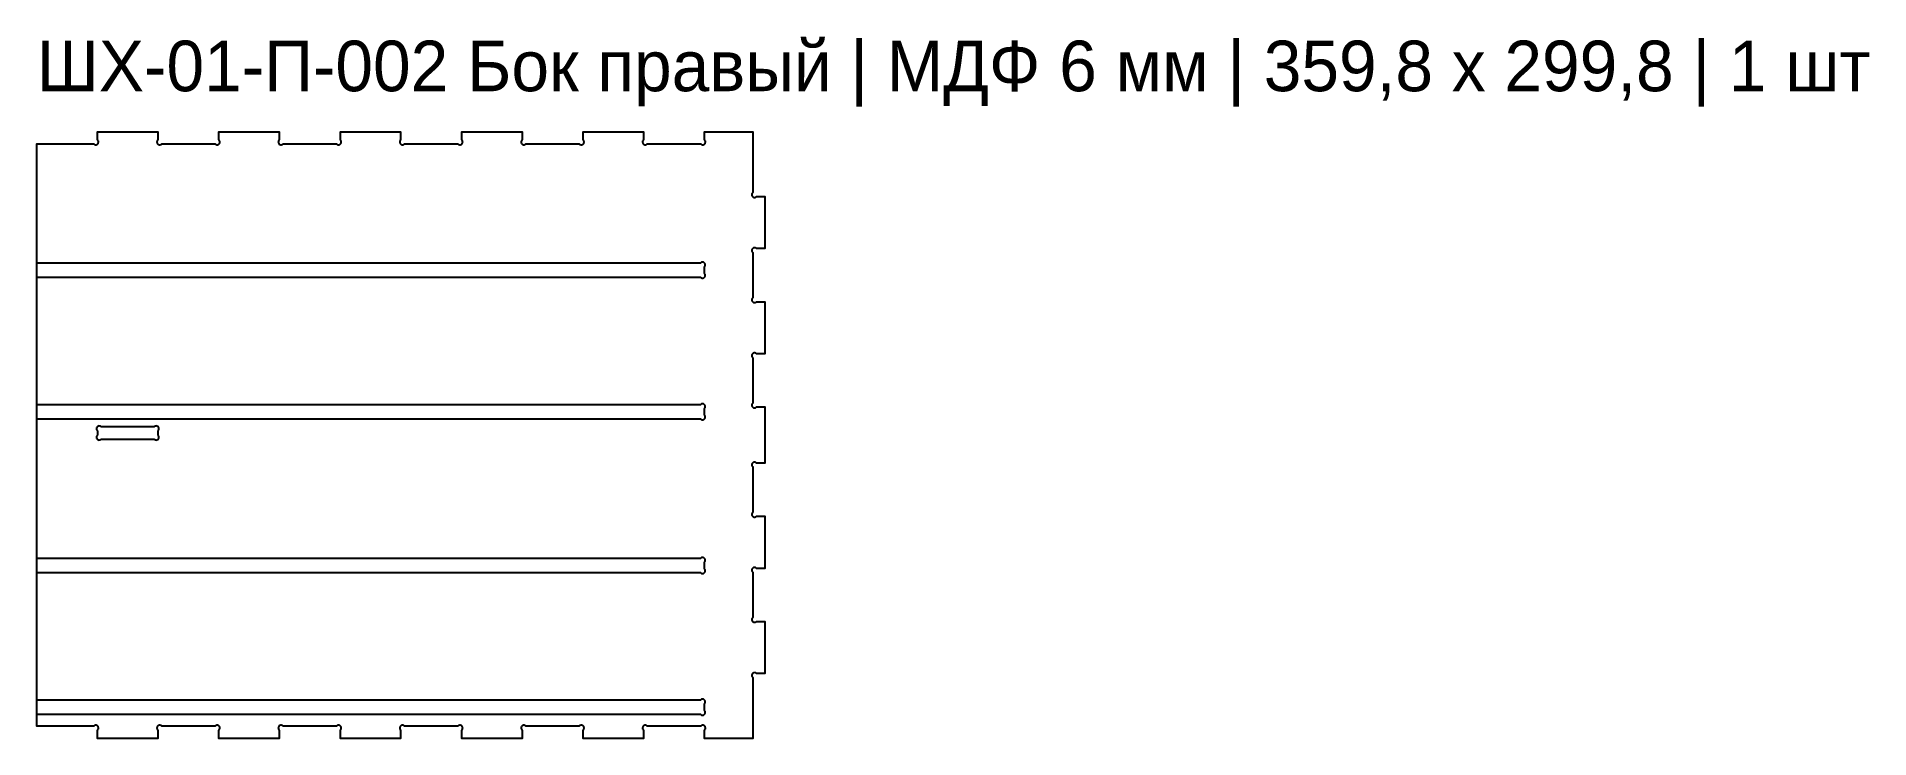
# Model space of a CAD drawing. Header units: metres. Extents: x 0 to 906, y 0 to 347.
import ezdxf

# ---------------------------------------------------------------- set-up
doc = ezdxf.new("R2010")
doc.units = ezdxf.units.M

msp = doc.modelspace()

# ---------------------------------------------------------------- linework, layer by layer
at = {"layer": 'CUT', "color": 4}
for points in [[(353.8, 30.096), (353.8, 0), (330, 0), (330, 4.096), (330.162, 4.263), (330.294, 4.456), (330.39, 4.668), (330.448, 4.894), (330.466, 5.126), (330.444, 5.358), (330.383, 5.583), (330.284, 5.794), (330.15, 5.985), (329.985, 6.15), (329.794, 6.284), (329.583, 6.383), (329.358, 6.444), (329.126, 6.466), (328.894, 6.448), (328.668, 6.39), (328.456, 6.294), (328.263, 6.162), (328.096, 6), (301.704, 6), (301.537, 6.162), (301.344, 6.294), (301.132, 6.39), (300.906, 6.448), (300.674, 6.466), (300.442, 6.444), (300.217, 6.383), (300.006, 6.284), (299.815, 6.15), (299.65, 5.985), (299.516, 5.794), (299.417, 5.583), (299.356, 5.358), (299.334, 5.126), (299.352, 4.894), (299.41, 4.668), (299.506, 4.456), (299.638, 4.263), (299.8, 4.096), (299.8, 0), (270, 0), (270, 4.096), (270.162, 4.263), (270.294, 4.456), (270.39, 4.668), (270.448, 4.894), (270.466, 5.126), (270.444, 5.358), (270.383, 5.583), (270.284, 5.794), (270.15, 5.985), (269.985, 6.15), (269.794, 6.284), (269.583, 6.383), (269.358, 6.444), (269.126, 6.466), (268.894, 6.448), (268.668, 6.39), (268.456, 6.294), (268.263, 6.162), (268.096, 6), (241.704, 6), (241.537, 6.162), (241.344, 6.294), (241.132, 6.39), (240.906, 6.448), (240.674, 6.466), (240.442, 6.444), (240.217, 6.383), (240.006, 6.284), (239.815, 6.15), (239.65, 5.985), (239.516, 5.794), (239.417, 5.583), (239.356, 5.358), (239.334, 5.126), (239.352, 4.894), (239.41, 4.668), (239.506, 4.456), (239.638, 4.263), (239.8, 4.096), (239.8, 0), (210, 0), (210, 4.096), (210.162, 4.263), (210.294, 4.456), (210.39, 4.668), (210.448, 4.894), (210.466, 5.126), (210.444, 5.358), (210.383, 5.583), (210.284, 5.794), (210.15, 5.985), (209.985, 6.15), (209.794, 6.284), (209.583, 6.383), (209.358, 6.444), (209.126, 6.466), (208.894, 6.448), (208.668, 6.39), (208.456, 6.294), (208.263, 6.162), (208.096, 6), (181.704, 6), (181.537, 6.162), (181.344, 6.294), (181.132, 6.39), (180.906, 6.448), (180.674, 6.466), (180.442, 6.444), (180.217, 6.383), (180.006, 6.284), (179.815, 6.15), (179.65, 5.985), (179.516, 5.794), (179.417, 5.583), (179.356, 5.358), (179.334, 5.126), (179.352, 4.894), (179.41, 4.668), (179.506, 4.456), (179.638, 4.263), (179.8, 4.096), (179.8, 0), (150, 0), (150, 4.096), (150.162, 4.263), (150.294, 4.456), (150.39, 4.668), (150.448, 4.894), (150.466, 5.126), (150.444, 5.358), (150.383, 5.583), (150.284, 5.794), (150.15, 5.985), (149.985, 6.15), (149.794, 6.284), (149.583, 6.383), (149.358, 6.444), (149.126, 6.466), (148.894, 6.448), (148.668, 6.39), (148.456, 6.294), (148.263, 6.162), (148.096, 6), (121.704, 6), (121.537, 6.162), (121.344, 6.294), (121.132, 6.39), (120.906, 6.448), (120.674, 6.466), (120.442, 6.444), (120.217, 6.383), (120.006, 6.284), (119.815, 6.15), (119.65, 5.985), (119.516, 5.794), (119.417, 5.583), (119.356, 5.358), (119.334, 5.126), (119.352, 4.894), (119.41, 4.668), (119.506, 4.456), (119.638, 4.263), (119.8, 4.096), (119.8, 0), (90, 0), (90, 4.096), (90.162, 4.263), (90.294, 4.456), (90.39, 4.668), (90.448, 4.894), (90.466, 5.126), (90.444, 5.358), (90.383, 5.583), (90.284, 5.794), (90.15, 5.985), (89.985, 6.15), (89.794, 6.284), (89.583, 6.383), (89.358, 6.444), (89.126, 6.466), (88.894, 6.448), (88.668, 6.39), (88.456, 6.294), (88.263, 6.162), (88.096, 6), (61.704, 6), (61.537, 6.162), (61.344, 6.294), (61.132, 6.39), (60.906, 6.448), (60.674, 6.466), (60.442, 6.444), (60.217, 6.383), (60.006, 6.284), (59.815, 6.15), (59.65, 5.985), (59.516, 5.794), (59.417, 5.583), (59.356, 5.358), (59.334, 5.126), (59.352, 4.894), (59.41, 4.668), (59.506, 4.456), (59.638, 4.263), (59.8, 4.096), (59.8, 0), (30, 0), (30, 4.096), (30.162, 4.263), (30.294, 4.456), (30.39, 4.668), (30.448, 4.894), (30.466, 5.126), (30.444, 5.358), (30.383, 5.583), (30.284, 5.794), (30.15, 5.985), (29.985, 6.15), (29.794, 6.284), (29.583, 6.383), (29.358, 6.444), (29.126, 6.466), (28.894, 6.448), (28.668, 6.39), (28.456, 6.294), (28.263, 6.162), (28.096, 6), (0, 6), (0, 293.8), (28.096, 293.8), (28.263, 293.638), (28.456, 293.506), (28.668, 293.41), (28.894, 293.352), (29.126, 293.334), (29.358, 293.356), (29.583, 293.417), (29.794, 293.516), (29.985, 293.65), (30.15, 293.815), (30.284, 294.006), (30.383, 294.217), (30.444, 294.442), (30.466, 294.674), (30.448, 294.906), (30.39, 295.132), (30.294, 295.344), (30.162, 295.537), (30, 295.704), (30, 299.8), (59.8, 299.8), (59.8, 295.704), (59.638, 295.537), (59.506, 295.344), (59.41, 295.132), (59.352, 294.906), (59.334, 294.674), (59.356, 294.442), (59.417, 294.217), (59.516, 294.006), (59.65, 293.815), (59.815, 293.65), (60.006, 293.516), (60.217, 293.417), (60.442, 293.356), (60.674, 293.334), (60.906, 293.352), (61.132, 293.41), (61.344, 293.506), (61.537, 293.638), (61.704, 293.8), (88.096, 293.8), (88.263, 293.638), (88.456, 293.506), (88.668, 293.41), (88.894, 293.352), (89.126, 293.334), (89.358, 293.356), (89.583, 293.417), (89.794, 293.516), (89.985, 293.65), (90.15, 293.815), (90.284, 294.006), (90.383, 294.217), (90.444, 294.442), (90.466, 294.674), (90.448, 294.906), (90.39, 295.132), (90.294, 295.344), (90.162, 295.537), (90, 295.704), (90, 299.8), (119.8, 299.8), (119.8, 295.704), (119.638, 295.537), (119.506, 295.344), (119.41, 295.132), (119.352, 294.906), (119.334, 294.674), (119.356, 294.442), (119.417, 294.217), (119.516, 294.006), (119.65, 293.815), (119.815, 293.65), (120.006, 293.516), (120.217, 293.417), (120.442, 293.356), (120.674, 293.334), (120.906, 293.352), (121.132, 293.41), (121.344, 293.506), (121.537, 293.638), (121.704, 293.8), (148.096, 293.8), (148.263, 293.638), (148.456, 293.506), (148.668, 293.41), (148.894, 293.352), (149.126, 293.334), (149.358, 293.356), (149.583, 293.417), (149.794, 293.516), (149.985, 293.65), (150.15, 293.815), (150.284, 294.006), (150.383, 294.217), (150.444, 294.442), (150.466, 294.674), (150.448, 294.906), (150.39, 295.132), (150.294, 295.344), (150.162, 295.537), (150, 295.704), (150, 299.8), (179.8, 299.8), (179.8, 295.704), (179.638, 295.537), (179.506, 295.344), (179.41, 295.132), (179.352, 294.906), (179.334, 294.674), (179.356, 294.442), (179.417, 294.217), (179.516, 294.006), (179.65, 293.815), (179.815, 293.65), (180.006, 293.516), (180.217, 293.417), (180.442, 293.356), (180.674, 293.334), (180.906, 293.352), (181.132, 293.41), (181.344, 293.506), (181.537, 293.638), (181.704, 293.8), (208.096, 293.8), (208.263, 293.638), (208.456, 293.506), (208.668, 293.41), (208.894, 293.352), (209.126, 293.334), (209.358, 293.356), (209.583, 293.417), (209.794, 293.516), (209.985, 293.65), (210.15, 293.815), (210.284, 294.006), (210.383, 294.217), (210.444, 294.442), (210.466, 294.674), (210.448, 294.906), (210.39, 295.132), (210.294, 295.344), (210.162, 295.537), (210, 295.704), (210, 299.8), (239.8, 299.8), (239.8, 295.704), (239.638, 295.537), (239.506, 295.344), (239.41, 295.132), (239.352, 294.906), (239.334, 294.674), (239.356, 294.442), (239.417, 294.217), (239.516, 294.006), (239.65, 293.815), (239.815, 293.65), (240.006, 293.516), (240.217, 293.417), (240.442, 293.356), (240.674, 293.334), (240.906, 293.352), (241.132, 293.41), (241.344, 293.506), (241.537, 293.638), (241.704, 293.8), (268.096, 293.8), (268.263, 293.638), (268.456, 293.506), (268.668, 293.41), (268.894, 293.352), (269.126, 293.334), (269.358, 293.356), (269.583, 293.417), (269.794, 293.516), (269.985, 293.65), (270.15, 293.815), (270.284, 294.006), (270.383, 294.217), (270.444, 294.442), (270.466, 294.674), (270.448, 294.906), (270.39, 295.132), (270.294, 295.344), (270.162, 295.537), (270, 295.704), (270, 299.8), (299.8, 299.8), (299.8, 295.704), (299.638, 295.537), (299.506, 295.344), (299.41, 295.132), (299.352, 294.906), (299.334, 294.674), (299.356, 294.442), (299.417, 294.217), (299.516, 294.006), (299.65, 293.815), (299.815, 293.65), (300.006, 293.516), (300.217, 293.417), (300.442, 293.356), (300.674, 293.334), (300.906, 293.352), (301.132, 293.41), (301.344, 293.506), (301.537, 293.638), (301.704, 293.8), (328.096, 293.8), (328.263, 293.638), (328.456, 293.506), (328.668, 293.41), (328.894, 293.352), (329.126, 293.334), (329.358, 293.356), (329.583, 293.417), (329.794, 293.516), (329.985, 293.65), (330.15, 293.815), (330.284, 294.006), (330.383, 294.217), (330.444, 294.442), (330.466, 294.674), (330.448, 294.906), (330.39, 295.132), (330.294, 295.344), (330.162, 295.537), (330, 295.704), (330, 299.8), (353.8, 299.8), (353.8, 269.704), (353.638, 269.537), (353.506, 269.344), (353.41, 269.132), (353.352, 268.906), (353.334, 268.674), (353.356, 268.442), (353.417, 268.217), (353.516, 268.006), (353.65, 267.815), (353.815, 267.65), (354.006, 267.516), (354.217, 267.417), (354.442, 267.356), (354.674, 267.334), (354.906, 267.352), (355.132, 267.41), (355.344, 267.506), (355.537, 267.638), (355.704, 267.8), (359.8, 267.8), (359.8, 242), (355.704, 242), (355.537, 242.162), (355.344, 242.294), (355.132, 242.39), (354.906, 242.448), (354.674, 242.466), (354.442, 242.444), (354.217, 242.383), (354.006, 242.284), (353.815, 242.15), (353.65, 241.985), (353.516, 241.794), (353.417, 241.583), (353.356, 241.358), (353.334, 241.126), (353.352, 240.894), (353.41, 240.668), (353.506, 240.456), (353.638, 240.263), (353.8, 240.096), (353.8, 217.704), (353.638, 217.537), (353.506, 217.344), (353.41, 217.132), (353.352, 216.906), (353.334, 216.674), (353.356, 216.442), (353.417, 216.217), (353.516, 216.006), (353.65, 215.815), (353.815, 215.65), (354.006, 215.516), (354.217, 215.417), (354.442, 215.356), (354.674, 215.334), (354.906, 215.352), (355.132, 215.41), (355.344, 215.506), (355.537, 215.638), (355.704, 215.8), (359.8, 215.8), (359.8, 190), (355.704, 190), (355.537, 190.162), (355.344, 190.294), (355.132, 190.39), (354.906, 190.448), (354.674, 190.466), (354.442, 190.444), (354.217, 190.383), (354.006, 190.284), (353.815, 190.15), (353.65, 189.985), (353.516, 189.794), (353.417, 189.583), (353.356, 189.358), (353.334, 189.126), (353.352, 188.894), (353.41, 188.668), (353.506, 188.456), (353.638, 188.263), (353.8, 188.096), (353.8, 165.704), (353.638, 165.537), (353.506, 165.344), (353.41, 165.132), (353.352, 164.906), (353.334, 164.674), (353.356, 164.442), (353.417, 164.217), (353.516, 164.006), (353.65, 163.815), (353.815, 163.65), (354.006, 163.516), (354.217, 163.417), (354.442, 163.356), (354.674, 163.334), (354.906, 163.352), (355.132, 163.41), (355.344, 163.506), (355.537, 163.638), (355.704, 163.8), (359.8, 163.8), (359.8, 136), (355.704, 136), (355.537, 136.162), (355.344, 136.294), (355.132, 136.39), (354.906, 136.448), (354.674, 136.466), (354.442, 136.444), (354.217, 136.383), (354.006, 136.284), (353.815, 136.15), (353.65, 135.985), (353.516, 135.794), (353.417, 135.583), (353.356, 135.358), (353.334, 135.126), (353.352, 134.894), (353.41, 134.668), (353.506, 134.456), (353.638, 134.263), (353.8, 134.096), (353.8, 111.704), (353.638, 111.537), (353.506, 111.344), (353.41, 111.132), (353.352, 110.906), (353.334, 110.674), (353.356, 110.442), (353.417, 110.217), (353.516, 110.006), (353.65, 109.815), (353.815, 109.65), (354.006, 109.516), (354.217, 109.417), (354.442, 109.356), (354.674, 109.334), (354.906, 109.352), (355.132, 109.41), (355.344, 109.506), (355.537, 109.638), (355.704, 109.8), (359.8, 109.8), (359.8, 84), (355.704, 84), (355.537, 84.162), (355.344, 84.294), (355.132, 84.39), (354.906, 84.448), (354.674, 84.466), (354.442, 84.444), (354.217, 84.383), (354.006, 84.284), (353.815, 84.15), (353.65, 83.985), (353.516, 83.794), (353.417, 83.583), (353.356, 83.358), (353.334, 83.126), (353.352, 82.894), (353.41, 82.668), (353.506, 82.456), (353.638, 82.263), (353.8, 82.096), (353.8, 59.704), (353.638, 59.537), (353.506, 59.344), (353.41, 59.132), (353.352, 58.906), (353.334, 58.674), (353.356, 58.442), (353.417, 58.217), (353.516, 58.006), (353.65, 57.815), (353.815, 57.65), (354.006, 57.516), (354.217, 57.417), (354.442, 57.356), (354.674, 57.334), (354.906, 57.352), (355.132, 57.41), (355.344, 57.506), (355.537, 57.638), (355.704, 57.8), (359.8, 57.8), (359.8, 32), (355.704, 32), (355.537, 32.162), (355.344, 32.294), (355.132, 32.39), (354.906, 32.448), (354.674, 32.466), (354.442, 32.444), (354.217, 32.383), (354.006, 32.284), (353.815, 32.15), (353.65, 31.985), (353.516, 31.794), (353.417, 31.583), (353.356, 31.358), (353.334, 31.126), (353.352, 30.894), (353.41, 30.668), (353.506, 30.456), (353.638, 30.263)], [(59.9, 149.804), (59.9, 151.996), (60.062, 152.163), (60.194, 152.356), (60.29, 152.568), (60.348, 152.794), (60.366, 153.026), (60.344, 153.258), (60.283, 153.483), (60.184, 153.694), (60.05, 153.885), (59.885, 154.05), (59.694, 154.184), (59.483, 154.283), (59.258, 154.344), (59.026, 154.366), (58.794, 154.348), (58.568, 154.29), (58.356, 154.194), (58.163, 154.062), (57.996, 153.9), (31.804, 153.9), (31.637, 154.062), (31.444, 154.194), (31.232, 154.29), (31.006, 154.348), (30.774, 154.366), (30.542, 154.344), (30.317, 154.283), (30.106, 154.184), (29.915, 154.05), (29.75, 153.885), (29.616, 153.694), (29.517, 153.483), (29.456, 153.258), (29.434, 153.026), (29.452, 152.794), (29.51, 152.568), (29.606, 152.356), (29.738, 152.163), (29.9, 151.996), (29.9, 149.804), (29.738, 149.637), (29.606, 149.444), (29.51, 149.232), (29.452, 149.006), (29.434, 148.774), (29.456, 148.542), (29.517, 148.317), (29.616, 148.106), (29.75, 147.915), (29.915, 147.75), (30.106, 147.616), (30.317, 147.517), (30.542, 147.456), (30.774, 147.434), (31.006, 147.452), (31.232, 147.51), (31.444, 147.606), (31.637, 147.738), (31.804, 147.9), (57.996, 147.9), (58.163, 147.738), (58.356, 147.606), (58.568, 147.51), (58.794, 147.452), (59.026, 147.434), (59.258, 147.456), (59.483, 147.517), (59.694, 147.616), (59.885, 147.75), (60.05, 147.915), (60.184, 148.106), (60.283, 148.317), (60.344, 148.542), (60.366, 148.774), (60.348, 149.006), (60.29, 149.232), (60.194, 149.444), (60.062, 149.637)]]:
    msp.add_lwpolyline(points, close=True, dxfattribs=at)
at = {"layer": 'POCKET', "color": 2}
for points in [[(329.9, 229.804), (329.9, 232.996), (330.062, 233.163), (330.194, 233.356), (330.29, 233.568), (330.348, 233.794), (330.366, 234.026), (330.344, 234.258), (330.283, 234.483), (330.184, 234.694), (330.05, 234.885), (329.885, 235.05), (329.694, 235.184), (329.483, 235.283), (329.258, 235.344), (329.026, 235.366), (328.794, 235.348), (328.568, 235.29), (328.356, 235.194), (328.163, 235.062), (327.996, 234.9), (-0.1, 234.9), (-0.1, 227.9), (327.996, 227.9), (328.163, 227.738), (328.356, 227.606), (328.568, 227.51), (328.794, 227.452), (329.026, 227.434), (329.258, 227.456), (329.483, 227.517), (329.694, 227.616), (329.885, 227.75), (330.05, 227.915), (330.184, 228.106), (330.283, 228.317), (330.344, 228.542), (330.366, 228.774), (330.348, 229.006), (330.29, 229.232), (330.194, 229.444), (330.062, 229.637)], [(329.9, 159.804), (329.9, 162.996), (330.062, 163.163), (330.194, 163.356), (330.29, 163.568), (330.348, 163.794), (330.366, 164.026), (330.344, 164.258), (330.283, 164.483), (330.184, 164.694), (330.05, 164.885), (329.885, 165.05), (329.694, 165.184), (329.483, 165.283), (329.258, 165.344), (329.026, 165.366), (328.794, 165.348), (328.568, 165.29), (328.356, 165.194), (328.163, 165.062), (327.996, 164.9), (-0.1, 164.9), (-0.1, 157.9), (327.996, 157.9), (328.163, 157.738), (328.356, 157.606), (328.568, 157.51), (328.794, 157.452), (329.026, 157.434), (329.258, 157.456), (329.483, 157.517), (329.694, 157.616), (329.885, 157.75), (330.05, 157.915), (330.184, 158.106), (330.283, 158.317), (330.344, 158.542), (330.366, 158.774), (330.348, 159.006), (330.29, 159.232), (330.194, 159.444), (330.062, 159.637)], [(329.9, 83.804), (329.9, 86.996), (330.062, 87.163), (330.194, 87.356), (330.29, 87.568), (330.348, 87.794), (330.366, 88.026), (330.344, 88.258), (330.283, 88.483), (330.184, 88.694), (330.05, 88.885), (329.885, 89.05), (329.694, 89.184), (329.483, 89.283), (329.258, 89.344), (329.026, 89.366), (328.794, 89.348), (328.568, 89.29), (328.356, 89.194), (328.163, 89.062), (327.996, 88.9), (-0.1, 88.9), (-0.1, 81.9), (327.996, 81.9), (328.163, 81.738), (328.356, 81.606), (328.568, 81.51), (328.794, 81.452), (329.026, 81.434), (329.258, 81.456), (329.483, 81.517), (329.694, 81.616), (329.885, 81.75), (330.05, 81.915), (330.184, 82.106), (330.283, 82.317), (330.344, 82.542), (330.366, 82.774), (330.348, 83.006), (330.29, 83.232), (330.194, 83.444), (330.062, 83.637)], [(329.9, 13.804), (329.9, 16.996), (330.062, 17.163), (330.194, 17.356), (330.29, 17.568), (330.348, 17.794), (330.366, 18.026), (330.344, 18.258), (330.283, 18.483), (330.184, 18.694), (330.05, 18.885), (329.885, 19.05), (329.694, 19.184), (329.483, 19.283), (329.258, 19.344), (329.026, 19.366), (328.794, 19.348), (328.568, 19.29), (328.356, 19.194), (328.163, 19.062), (327.996, 18.9), (-0.1, 18.9), (-0.1, 11.9), (327.996, 11.9), (328.163, 11.738), (328.356, 11.606), (328.568, 11.51), (328.794, 11.452), (329.026, 11.434), (329.258, 11.456), (329.483, 11.517), (329.694, 11.616), (329.885, 11.75), (330.05, 11.915), (330.184, 12.106), (330.283, 12.317), (330.344, 12.542), (330.366, 12.774), (330.348, 13.006), (330.29, 13.232), (330.194, 13.444), (330.062, 13.637)]]:
    msp.add_lwpolyline(points, close=True, dxfattribs=at)

# ---------------------------------------------------------------- texts
at = {"layer": 'TEXT', "color": 7}
msp.add_text('ШХ-01-П-002 Бок правый | МДФ 6 мм | 359,8 x 299,8 | 1 шт', height=25, dxfattribs=at).set_placement((0, 319.8))

doc.saveas('drawing.dxf')
